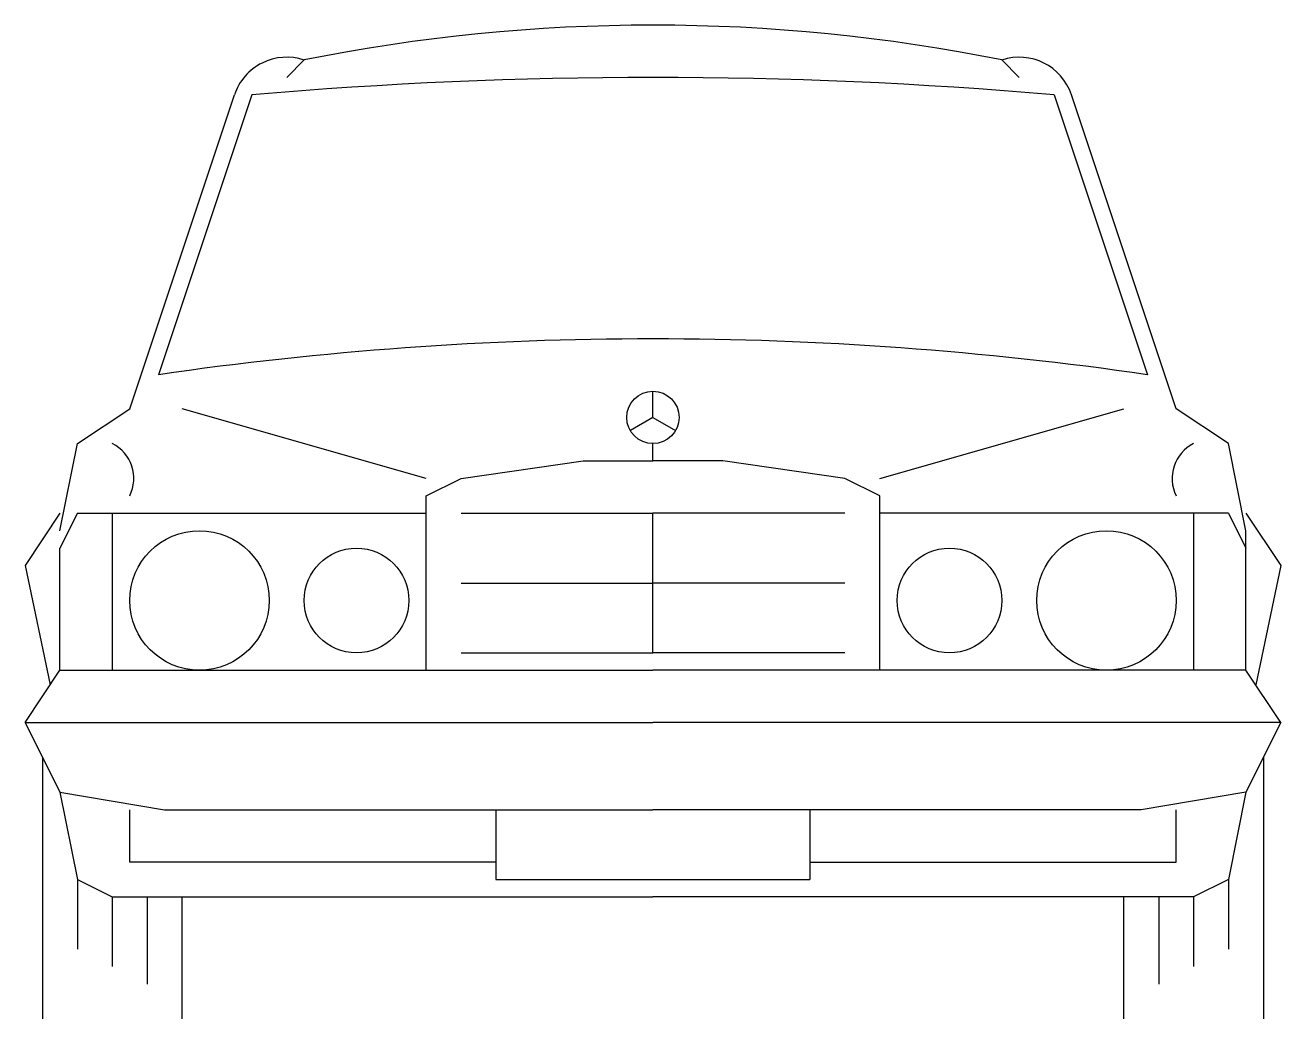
# Model space of a CAD drawing. Header units: millimetres. Extents: x -3264.85 to -3263.41, y 1949.16 to 1950.3.
import ezdxf

# ---------------------------------------------------------------- set-up
doc = ezdxf.new("R2010")
doc.units = ezdxf.units.MM
doc.header["$LTSCALE"] = 10
doc.layers.add('Veículos', color=2, linetype='Continuous')

msp = doc.modelspace()

# ---------------------------------------------------------------- linework, layer by layer
at = {"layer": 'Veículos'}
for p, q in [((-3264.5347, 1950.2586), (-3264.5547, 1950.2386)), ((-3263.7347, 1950.2586), (-3263.7147, 1950.2386)), ((-3264.7347, 1949.8586), (-3264.6147, 1950.2186)), ((-3264.5947, 1950.2186), (-3264.7017, 1949.8976)), ((-3263.6747, 1950.2186), (-3263.5676, 1949.8976)), ((-3263.5347, 1949.8586), (-3263.6547, 1950.2186)), ((-3264.1347, 1949.8486), (-3264.1347, 1949.8786)), ((-3264.7947, 1949.8186), (-3264.7347, 1949.8586)), ((-3264.3947, 1949.7786), (-3264.6747, 1949.8586)), ((-3264.1347, 1949.8486), (-3264.1606, 1949.8336)), ((-3264.1347, 1949.8486), (-3264.1087, 1949.8336)), ((-3263.8747, 1949.7786), (-3263.5947, 1949.8586)), ((-3263.4747, 1949.8186), (-3263.5347, 1949.8586)), ((-3264.8147, 1949.7186), (-3264.7947, 1949.8186)), ((-3264.1347, 1949.7986), (-3264.1347, 1949.8186)), ((-3263.4547, 1949.7186), (-3263.4747, 1949.8186)), ((-3264.3547, 1949.7786), (-3264.2147, 1949.7986)), ((-3264.2147, 1949.7986), (-3264.1347, 1949.7986)), ((-3264.0547, 1949.7986), (-3264.1347, 1949.7986)), ((-3263.9147, 1949.7786), (-3264.0547, 1949.7986)), ((-3264.3947, 1949.7586), (-3264.3547, 1949.7786)), ((-3263.8747, 1949.7586), (-3263.9147, 1949.7786)), ((-3264.3947, 1949.5586), (-3264.3947, 1949.7586)), ((-3263.8747, 1949.5586), (-3263.8747, 1949.7586)), ((-3264.8147, 1949.7386), (-3264.8547, 1949.6786)), ((-3264.7947, 1949.7386), (-3264.8147, 1949.6986)), ((-3264.7947, 1949.7386), (-3264.3947, 1949.7386)), ((-3264.7547, 1949.7386), (-3264.7547, 1949.5586)), ((-3264.3547, 1949.7386), (-3264.1347, 1949.7386)), ((-3263.9147, 1949.7386), (-3264.1347, 1949.7386)), ((-3264.1347, 1949.5786), (-3264.1347, 1949.7386)), ((-3263.4747, 1949.7386), (-3263.8747, 1949.7386)), ((-3263.5147, 1949.7386), (-3263.5147, 1949.5586)), ((-3263.4747, 1949.7386), (-3263.4547, 1949.6986)), ((-3263.4547, 1949.7386), (-3263.4147, 1949.6786)), ((-3263.4547, 1949.5586), (-3263.4547, 1949.7186)), ((-3264.8147, 1949.5586), (-3264.8147, 1949.6986)), ((-3263.4547, 1949.5586), (-3263.4547, 1949.6986)), ((-3264.8547, 1949.6786), (-3264.8259, 1949.5418)), ((-3263.4147, 1949.6786), (-3263.4435, 1949.5418)), ((-3264.3547, 1949.6586), (-3264.1347, 1949.6586)), ((-3263.9147, 1949.6586), (-3264.1347, 1949.6586)), ((-3264.3547, 1949.5786), (-3264.1347, 1949.5786)), ((-3263.9147, 1949.5786), (-3264.1347, 1949.5786)), ((-3264.8547, 1949.4986), (-3264.8147, 1949.5586)), ((-3264.8147, 1949.5586), (-3264.1347, 1949.5586)), ((-3263.4547, 1949.5586), (-3264.1347, 1949.5586)), ((-3263.4147, 1949.4986), (-3263.4547, 1949.5586)), ((-3264.8547, 1949.4986), (-3264.8147, 1949.4186)), ((-3264.8547, 1949.4986), (-3264.1347, 1949.4986)), ((-3263.4147, 1949.4986), (-3264.1347, 1949.4986)), ((-3263.4147, 1949.4986), (-3263.4547, 1949.4186)), ((-3264.8347, 1949.4586), (-3264.8347, 1949.1586)), ((-3263.4347, 1949.4586), (-3263.4347, 1949.1586)), ((-3264.8147, 1949.4186), (-3264.6947, 1949.3986)), ((-3264.8147, 1949.4186), (-3264.7947, 1949.3186)), ((-3263.4547, 1949.4186), (-3263.5747, 1949.3986)), ((-3263.4547, 1949.4186), (-3263.4747, 1949.3186)), ((-3264.7347, 1949.3386), (-3264.7347, 1949.3986)), ((-3264.6947, 1949.3986), (-3264.1347, 1949.3986)), ((-3264.3147, 1949.3986), (-3264.3147, 1949.3186)), ((-3263.5747, 1949.3986), (-3264.1347, 1949.3986)), ((-3263.9547, 1949.3986), (-3263.9547, 1949.3186)), ((-3263.5347, 1949.3386), (-3263.5347, 1949.3986)), ((-3264.3147, 1949.3386), (-3264.7347, 1949.3386)), ((-3263.9547, 1949.3386), (-3263.5347, 1949.3386)), ((-3264.7947, 1949.3186), (-3264.7947, 1949.2386)), ((-3264.7947, 1949.3186), (-3264.7547, 1949.2986)), ((-3264.3147, 1949.3186), (-3263.9547, 1949.3186)), ((-3263.4747, 1949.3186), (-3263.5147, 1949.2986)), ((-3263.4747, 1949.3186), (-3263.4747, 1949.2386)), ((-3264.7547, 1949.2986), (-3264.7547, 1949.2186)), ((-3264.7547, 1949.2986), (-3264.1347, 1949.2986)), ((-3264.7147, 1949.2986), (-3264.7147, 1949.1986)), ((-3264.6747, 1949.1586), (-3264.6747, 1949.2986)), ((-3263.5147, 1949.2986), (-3264.1347, 1949.2986)), ((-3263.5947, 1949.1586), (-3263.5947, 1949.2986)), ((-3263.5547, 1949.2986), (-3263.5547, 1949.1986)), ((-3263.5147, 1949.2986), (-3263.5147, 1949.2186))]:
    msp.add_line(p, q, dxfattribs=at)
for centre, radius in [((-3264.1347, 1949.8486), 0.03), ((-3264.6547, 1949.6386), 0.08), ((-3263.6147, 1949.6386), 0.08), ((-3264.4747, 1949.6386), 0.06), ((-3263.7947, 1949.6386), 0.06)]:
    msp.add_circle(centre, radius, dxfattribs=at)
for centre, radius, start, end in [((-3264.1347, 1948.2786), 2.02, 78.5788, 101.4212), ((-3264.5547, 1950.1986), 0.0632, 71.5651, 161.5651), ((-3263.7147, 1950.1986), 0.0632, 18.4349, 108.4349), ((-3264.1347, 1944.9386), 5.3, 85.0209, 94.9791), ((-3264.1347, 1945.9986), 3.94, 81.7259, 98.2741), ((-3264.7747, 1949.7786), 0.0447, 333.4349, 63.4349), ((-3263.4947, 1949.7786), 0.0447, 116.5651, 206.5651)]:
    msp.add_arc(centre, radius, start, end, dxfattribs=at)

doc.saveas('drawing.dxf')
